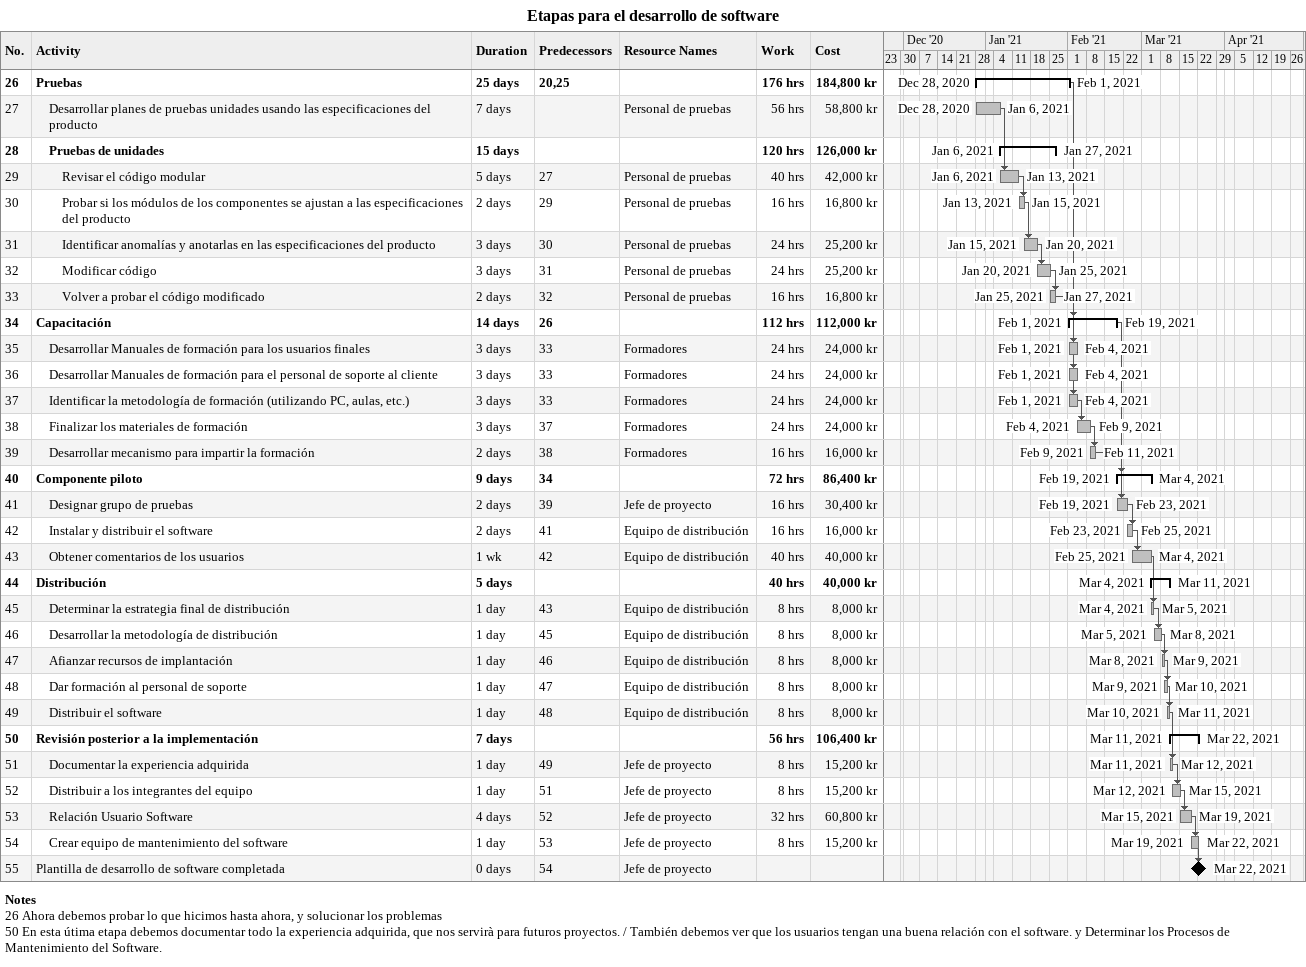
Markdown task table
Etapas para el desarrollo de software

| ID | Level | Task | Duration | Start | Finish | Predecessors | Resources | Work (h) | Cost (kr) |
|---|---|---|---|---|---|---|---|---|---|
| 26 | 1 | **Pruebas** | 25d | 2020-12-28 | 2021-02-01 | 20, 25 |  | 176 | 184800 |
| 27 | 2 | Desarrollar planes de pruebas unidades usando las especificaciones del producto | 7d | 2020-12-28 | 2021-01-06 |  | Personal de pruebas | 56 | 58800 |
| 28 | 2 | **Pruebas de unidades** | 15d | 2021-01-06 | 2021-01-27 |  |  | 120 | 126000 |
| 29 | 3 | Revisar el código modular | 5d | 2021-01-06 | 2021-01-13 | 27 | Personal de pruebas | 40 | 42000 |
| 30 | 3 | Probar si los módulos de los componentes se ajustan a las especificaciones del producto | 2d | 2021-01-13 | 2021-01-15 | 29 | Personal de pruebas | 16 | 16800 |
| 31 | 3 | Identificar anomalías y anotarlas en las especificaciones del producto | 3d | 2021-01-15 | 2021-01-20 | 30 | Personal de pruebas | 24 | 25200 |
| 32 | 3 | Modificar código | 3d | 2021-01-20 | 2021-01-25 | 31 | Personal de pruebas | 24 | 25200 |
| 33 | 3 | Volver a probar el código modificado | 2d | 2021-01-25 | 2021-01-27 | 32 | Personal de pruebas | 16 | 16800 |
| 34 | 1 | **Capacitación** | 14d | 2021-02-01 | 2021-02-19 | 26 |  | 112 | 112000 |
| 35 | 2 | Desarrollar Manuales de formación para los usuarios finales | 3d | 2021-02-01 | 2021-02-04 | 33 | Formadores | 24 | 24000 |
| 36 | 2 | Desarrollar Manuales de formación para el personal de soporte al cliente | 3d | 2021-02-01 | 2021-02-04 | 33 | Formadores | 24 | 24000 |
| 37 | 2 | Identificar la metodología de formación (utilizando PC, aulas, etc.) | 3d | 2021-02-01 | 2021-02-04 | 33 | Formadores | 24 | 24000 |
| 38 | 2 | Finalizar los materiales de formación | 3d | 2021-02-04 | 2021-02-09 | 37 | Formadores | 24 | 24000 |
| 39 | 2 | Desarrollar mecanismo para impartir la formación | 2d | 2021-02-09 | 2021-02-11 | 38 | Formadores | 16 | 16000 |
| 40 | 1 | **Componente piloto** | 9d | 2021-02-19 | 2021-03-04 | 34 |  | 72 | 86400 |
| 41 | 2 | Designar grupo de pruebas | 2d | 2021-02-19 | 2021-02-23 | 39 | Jefe de proyecto | 16 | 30400 |
| 42 | 2 | Instalar y distribuir el software | 2d | 2021-02-23 | 2021-02-25 | 41 | Equipo de distribución | 16 | 16000 |
| 43 | 2 | Obtener comentarios de los usuarios | 1w | 2021-02-25 | 2021-03-04 | 42 | Equipo de distribución | 40 | 40000 |
| 44 | 1 | **Distribución** | 5d | 2021-03-04 | 2021-03-11 |  |  | 40 | 40000 |
| 45 | 2 | Determinar la estrategia final de distribución | 1d | 2021-03-04 | 2021-03-05 | 43 | Equipo de distribución | 8 | 8000 |
| 46 | 2 | Desarrollar la metodología de distribución | 1d | 2021-03-05 | 2021-03-08 | 45 | Equipo de distribución | 8 | 8000 |
| 47 | 2 | Afianzar recursos de implantación | 1d | 2021-03-08 | 2021-03-09 | 46 | Equipo de distribución | 8 | 8000 |
| 48 | 2 | Dar formación al personal de soporte | 1d | 2021-03-09 | 2021-03-10 | 47 | Equipo de distribución | 8 | 8000 |
| 49 | 2 | Distribuir el software | 1d | 2021-03-10 | 2021-03-11 | 48 | Equipo de distribución | 8 | 8000 |
| 50 | 1 | **Revisión posterior a la implementación** | 7d | 2021-03-11 | 2021-03-22 |  |  | 56 | 106400 |
| 51 | 2 | Documentar la experiencia adquirida | 1d | 2021-03-11 | 2021-03-12 | 49 | Jefe de proyecto | 8 | 15200 |
| 52 | 2 | Distribuir a los integrantes del equipo | 1d | 2021-03-12 | 2021-03-15 | 51 | Jefe de proyecto | 8 | 15200 |
| 53 | 2 | Relación Usuario Software | 4d | 2021-03-15 | 2021-03-19 | 52 | Jefe de proyecto | 32 | 60800 |
| 54 | 2 | Crear equipo de mantenimiento del software | 1d | 2021-03-19 | 2021-03-22 | 53 | Jefe de proyecto | 8 | 15200 |
| 55 | 1 | Plantilla de desarrollo de software completada | 0d | 2021-03-22 | 2021-03-22 | 54 | Jefe de proyecto |  |  |

Notes
- 26: Ahora debemos probar lo que hicimos hasta ahora, y solucionar los problemas
- 50: En esta útima etapa debemos documentar todo la experiencia adquirida, que nos servirà para futuros proyectos. / También debemos ver que los usuarios tengan una buena relación con el software. y Determinar los Procesos de Mantenimiento del Software.
